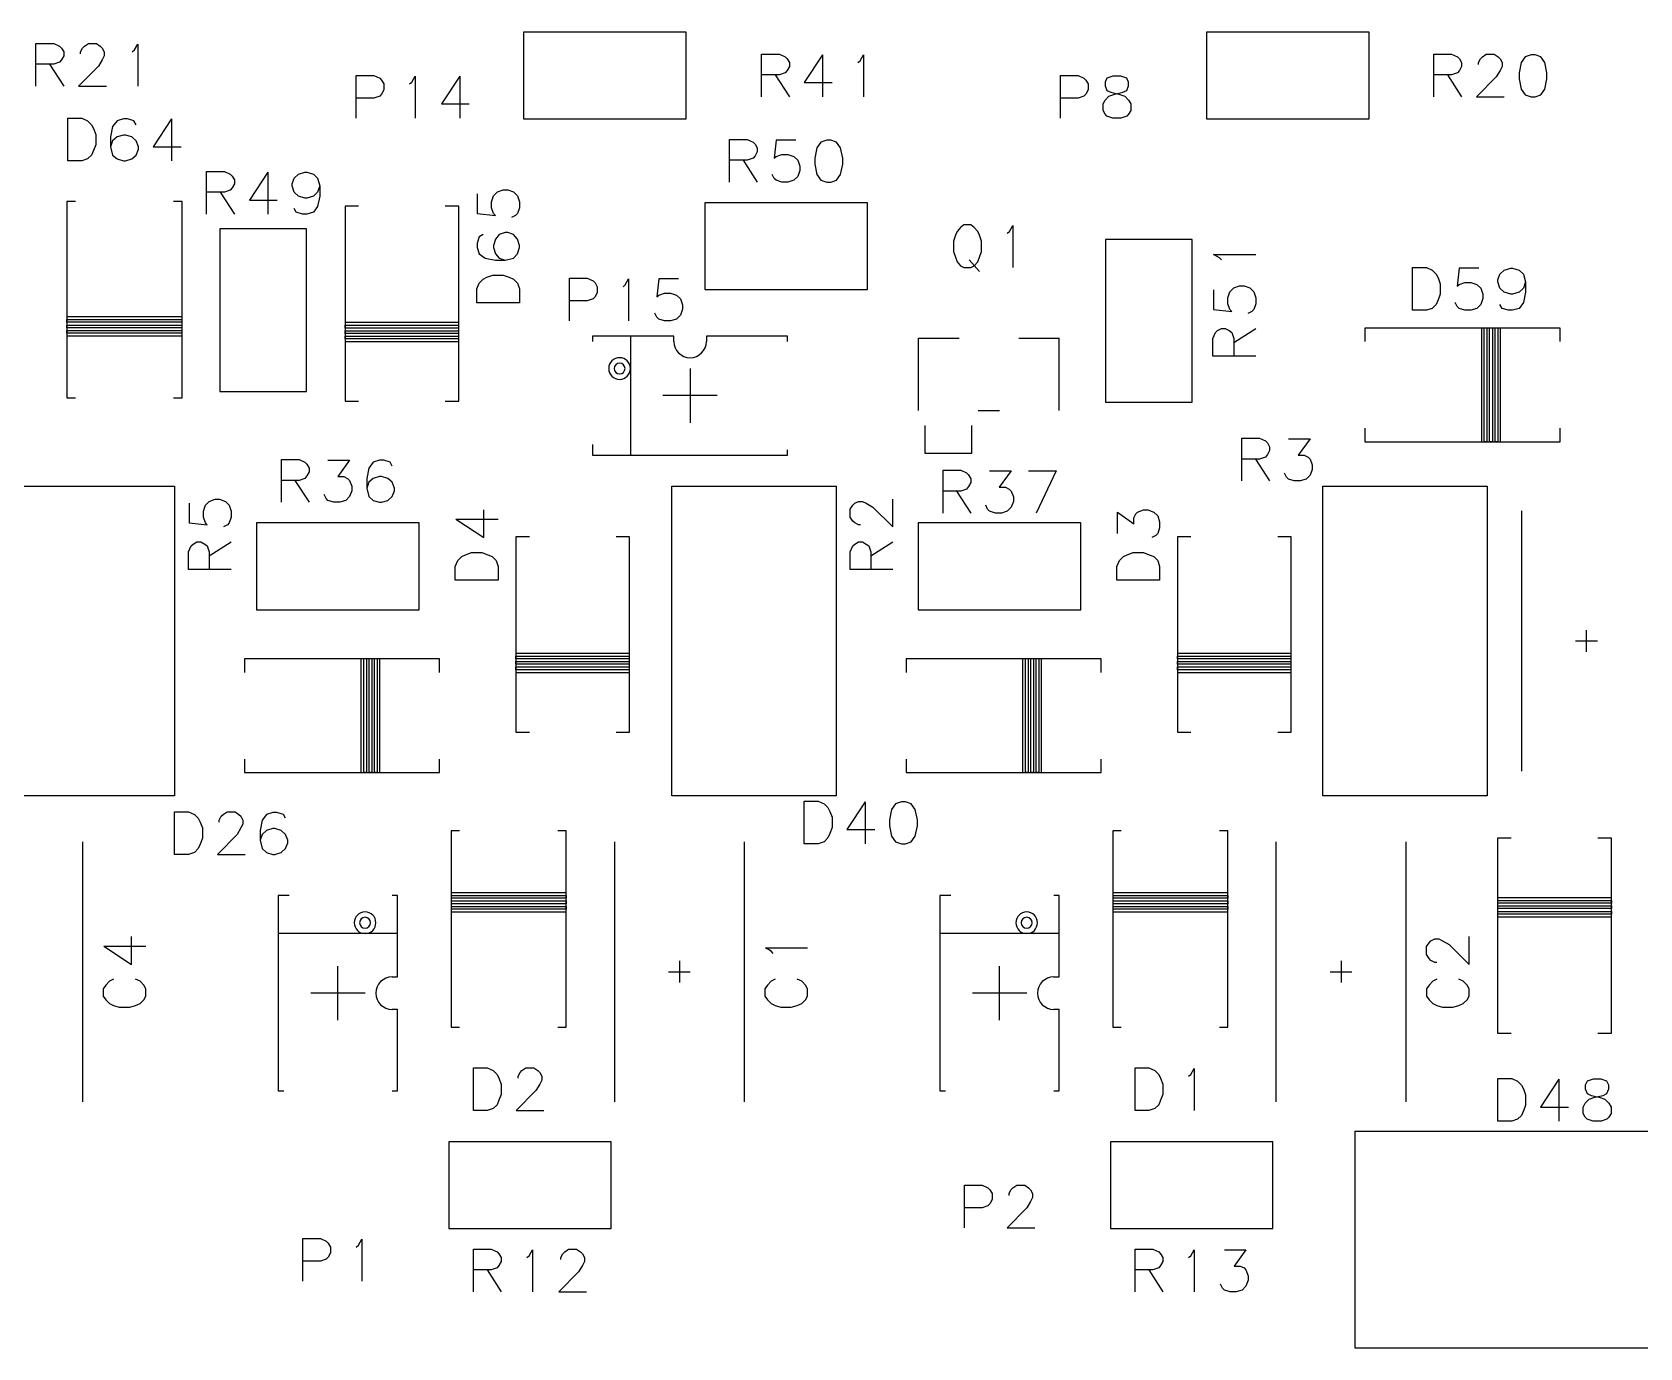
# Model space of a CAD drawing. Extents: x 295 to 953, y 10 to 290.
# Drawn here: x 660.7 to 722.9, y 98.5 to 149.4 of the extents above; entities that cross this region are included whole.
import ezdxf

# ---------------------------------------------------------------- set-up
doc = ezdxf.new("R2010")
doc.units = 0
doc.header["$LTSCALE"] = 5
doc.header["$MEASUREMENT"] = 0
doc.layers.add('13_C-SILK_GBR', color=7, linetype='CONTINUOUS')

msp = doc.modelspace()

# ---------------------------------------------------------------- linework, layer by layer
at = {"layer": '13_C-SILK_GBR'}
for p, q in [((685.996, 149.376), (679.709, 149.376)), ((679.709, 149.376), (679.709, 146.024)), ((685.996, 146.024), (685.996, 149.376)), ((712.396, 149.376), (706.109, 149.376)), ((706.109, 149.376), (706.109, 146.024)), ((712.396, 146.024), (712.396, 149.376)), ((660.866, 147.287), (660.866, 148.937)), ((660.866, 148.937), (661.553, 148.937)), ((661.553, 148.937), (661.779, 148.837)), ((661.779, 148.837), (661.853, 148.763)), ((661.853, 148.763), (661.939, 148.612)), ((661.939, 148.612), (661.939, 148.462)), ((662.592, 148.612), (662.666, 148.763)), ((662.592, 148.538), (662.592, 148.612)), ((662.666, 148.763), (662.742, 148.837)), ((662.742, 148.837), (662.893, 148.937)), ((662.893, 148.937), (663.203, 148.937)), ((663.203, 148.937), (663.353, 148.837)), ((663.353, 148.837), (663.429, 148.763)), ((663.429, 148.763), (663.503, 148.612)), ((663.503, 148.612), (663.503, 148.462)), ((664.585, 148.612), (664.671, 148.687)), ((664.671, 148.687), (664.8, 148.913)), ((664.8, 148.913), (664.8, 147.287)), ((661.553, 148.137), (660.866, 148.137)), ((661.393, 148.137), (661.939, 147.287)), ((661.779, 148.213), (661.553, 148.137)), ((661.853, 148.312), (661.779, 148.213)), ((661.939, 148.462), (661.853, 148.312)), ((663.279, 148.063), (662.516, 147.287)), ((663.429, 148.312), (663.279, 148.063)), ((663.503, 148.462), (663.429, 148.312)), ((688.916, 146.875), (688.916, 148.525)), ((688.916, 148.525), (689.603, 148.525)), ((689.603, 148.525), (689.829, 148.424)), ((689.829, 148.424), (689.903, 148.35)), ((689.903, 148.35), (689.989, 148.2)), ((689.989, 148.05), (689.903, 147.9)), ((689.989, 148.2), (689.989, 148.05)), ((691.274, 148.5), (690.566, 147.424)), ((691.274, 148.5), (691.274, 146.875)), ((692.635, 148.2), (692.721, 148.274)), ((692.721, 148.274), (692.85, 148.5)), ((692.85, 148.5), (692.85, 146.875)), ((714.904, 146.875), (714.904, 148.525)), ((714.904, 148.525), (715.59, 148.525)), ((715.59, 148.525), (715.816, 148.424)), ((715.816, 148.424), (715.891, 148.35)), ((715.891, 148.35), (715.976, 148.2)), ((715.976, 148.05), (715.891, 147.9)), ((715.976, 148.2), (715.976, 148.05)), ((716.63, 148.2), (716.704, 148.35)), ((716.63, 148.126), (716.63, 148.2)), ((716.704, 148.35), (716.78, 148.424)), ((716.78, 148.424), (716.93, 148.525)), ((716.93, 148.525), (717.24, 148.525)), ((717.24, 148.525), (717.39, 148.424)), ((717.39, 148.424), (717.466, 148.35)), ((717.466, 148.35), (717.541, 148.2)), ((717.541, 148.05), (717.466, 147.9)), ((717.541, 148.2), (717.541, 148.05)), ((718.28, 148.2), (718.204, 147.801)), ((718.43, 148.424), (718.28, 148.2)), ((718.666, 148.5), (718.43, 148.424)), ((718.816, 148.5), (718.666, 148.5)), ((719.04, 148.424), (718.816, 148.5)), ((719.191, 148.2), (719.04, 148.424)), ((719.276, 147.801), (719.191, 148.2)), ((662.516, 147.287), (663.589, 147.287)), ((673.241, 146.05), (673.241, 147.7)), ((673.241, 147.7), (673.928, 147.7)), ((673.928, 147.7), (674.154, 147.599)), ((674.154, 147.599), (674.228, 147.525)), ((674.228, 147.525), (674.314, 147.375)), ((674.314, 147.375), (674.314, 147.151)), ((675.31, 147.375), (675.396, 147.449)), ((675.396, 147.449), (675.525, 147.675)), ((675.525, 147.675), (675.525, 146.05)), ((677.249, 147.675), (676.541, 146.599)), ((677.249, 147.675), (677.249, 146.05)), ((689.603, 147.725), (688.916, 147.725)), ((689.443, 147.725), (689.989, 146.875)), ((689.829, 147.801), (689.603, 147.725)), ((689.903, 147.9), (689.829, 147.801)), ((690.566, 147.424), (691.639, 147.424)), ((700.466, 146.05), (700.466, 147.7)), ((700.466, 147.7), (701.153, 147.7)), ((701.153, 147.7), (701.379, 147.599)), ((701.379, 147.599), (701.453, 147.525)), ((701.453, 147.525), (701.539, 147.375)), ((701.539, 147.375), (701.539, 147.151)), ((702.266, 147.599), (702.192, 147.449)), ((702.192, 147.449), (702.192, 147.301)), ((702.192, 147.301), (702.266, 147.126)), ((702.493, 147.675), (702.266, 147.599)), ((702.803, 147.675), (702.493, 147.675)), ((703.029, 147.599), (702.803, 147.675)), ((703.103, 147.449), (703.029, 147.599)), ((703.029, 147.126), (703.103, 147.301)), ((703.103, 147.301), (703.103, 147.449)), ((715.59, 147.725), (714.904, 147.725)), ((715.43, 147.725), (715.976, 146.875)), ((715.816, 147.801), (715.59, 147.725)), ((715.891, 147.9), (715.816, 147.801)), ((717.316, 147.65), (716.554, 146.875)), ((717.466, 147.9), (717.316, 147.65)), ((718.204, 147.801), (718.204, 147.575)), ((718.204, 147.575), (718.28, 147.175)), ((719.191, 147.175), (719.276, 147.575)), ((719.276, 147.575), (719.276, 147.801)), ((673.928, 146.825), (673.241, 146.825)), ((674.154, 146.9), (673.928, 146.825)), ((674.228, 146.976), (674.154, 146.9)), ((674.314, 147.151), (674.228, 146.976)), ((701.153, 146.825), (700.466, 146.825)), ((701.379, 146.9), (701.153, 146.825)), ((701.453, 146.976), (701.379, 146.9)), ((701.539, 147.151), (701.453, 146.976)), ((702.116, 146.599), (702.192, 146.75)), ((702.192, 146.75), (702.342, 146.9)), ((702.266, 147.126), (702.417, 147.05)), ((702.342, 146.9), (702.567, 146.976)), ((702.417, 147.05), (702.728, 146.976)), ((702.567, 146.976), (702.879, 147.05)), ((702.728, 146.976), (702.953, 146.9)), ((702.879, 147.05), (703.029, 147.126)), ((702.953, 146.9), (703.103, 146.75)), ((703.103, 146.75), (703.189, 146.599)), ((716.554, 146.875), (717.626, 146.875)), ((718.28, 147.175), (718.43, 146.949)), ((718.43, 146.949), (718.666, 146.875)), ((718.666, 146.875), (718.816, 146.875)), ((718.816, 146.875), (719.04, 146.949)), ((719.04, 146.949), (719.191, 147.175)), ((662.104, 146.05), (662.64, 146.05)), ((662.104, 144.4), (662.104, 146.05)), ((662.64, 146.05), (662.866, 145.949)), ((676.541, 146.599), (677.614, 146.599)), ((702.116, 146.35), (702.116, 146.599)), ((702.192, 146.2), (702.116, 146.35)), ((702.266, 146.124), (702.192, 146.2)), ((702.493, 146.05), (702.266, 146.124)), ((702.803, 146.05), (702.493, 146.05)), ((703.029, 146.124), (702.803, 146.05)), ((703.103, 146.2), (703.029, 146.124)), ((703.189, 146.35), (703.103, 146.2)), ((703.189, 146.599), (703.189, 146.35)), ((662.866, 145.949), (663.016, 145.799)), ((663.016, 145.799), (663.091, 145.651)), ((663.091, 145.651), (663.176, 145.425)), ((663.176, 145.425), (663.176, 145.025)), ((663.83, 145.725), (663.754, 145.326)), ((664.001, 145.949), (663.83, 145.725)), ((664.247, 146.025), (664.001, 145.949)), ((664.409, 146.025), (664.247, 146.025)), ((664.655, 145.949), (664.409, 146.025)), ((664.741, 145.799), (664.655, 145.949)), ((666.112, 146.025), (665.404, 144.949)), ((666.112, 146.025), (666.112, 144.4)), ((679.709, 146.024), (685.996, 146.024)), ((706.109, 146.024), (712.396, 146.024)), ((663.091, 144.799), (663.016, 144.624)), ((663.176, 145.025), (663.091, 144.799)), ((663.754, 145.326), (663.754, 144.949)), ((663.83, 145.175), (663.754, 144.949)), ((663.754, 144.949), (663.83, 144.624)), ((664.001, 145.326), (663.83, 145.175)), ((664.247, 145.4), (664.001, 145.326)), ((664.323, 145.4), (664.247, 145.4)), ((664.569, 145.326), (664.323, 145.4)), ((664.741, 145.175), (664.569, 145.326)), ((664.826, 144.949), (664.741, 145.175)), ((664.741, 144.624), (664.826, 144.85)), ((664.826, 144.85), (664.826, 144.949)), ((665.404, 144.949), (666.476, 144.949)), ((687.679, 143.575), (687.679, 145.225)), ((687.679, 145.225), (688.365, 145.225)), ((688.365, 145.225), (688.591, 145.124)), ((688.591, 145.124), (688.666, 145.05)), ((688.666, 145.05), (688.751, 144.9)), ((688.751, 144.9), (688.751, 144.75)), ((689.479, 145.2), (689.405, 144.501)), ((690.241, 145.2), (689.479, 145.2)), ((691.055, 144.9), (690.979, 144.501)), ((691.205, 145.124), (691.055, 144.9)), ((691.441, 145.2), (691.205, 145.124)), ((691.591, 145.2), (691.441, 145.2)), ((691.815, 145.124), (691.591, 145.2)), ((691.966, 144.9), (691.815, 145.124)), ((692.051, 144.501), (691.966, 144.9)), ((662.64, 144.4), (662.104, 144.4)), ((662.866, 144.474), (662.64, 144.4)), ((663.016, 144.624), (662.866, 144.474)), ((663.83, 144.624), (664.001, 144.474)), ((664.001, 144.474), (664.247, 144.4)), ((664.247, 144.4), (664.323, 144.4)), ((664.323, 144.4), (664.569, 144.474)), ((664.569, 144.474), (664.741, 144.624)), ((688.365, 144.425), (687.679, 144.425)), ((688.205, 144.425), (688.751, 143.575)), ((688.591, 144.501), (688.365, 144.425)), ((688.666, 144.6), (688.591, 144.501)), ((688.751, 144.75), (688.666, 144.6)), ((689.405, 144.501), (689.479, 144.575)), ((689.479, 144.575), (689.705, 144.651)), ((689.705, 144.651), (689.929, 144.651)), ((689.929, 144.651), (690.165, 144.575)), ((690.165, 144.575), (690.316, 144.425)), ((690.316, 144.425), (690.401, 144.2)), ((690.401, 144.2), (690.401, 144.025)), ((690.979, 144.501), (690.979, 144.275)), ((690.979, 144.275), (691.055, 143.875)), ((691.966, 143.875), (692.051, 144.275)), ((692.051, 144.275), (692.051, 144.501)), ((667.466, 142.337), (667.466, 143.987)), ((667.466, 143.987), (668.153, 143.987)), ((668.153, 143.987), (668.379, 143.887)), ((668.379, 143.887), (668.453, 143.813)), ((668.453, 143.813), (668.539, 143.662)), ((668.539, 143.662), (668.539, 143.512)), ((669.824, 143.963), (669.116, 142.887)), ((669.824, 143.963), (669.824, 142.337)), ((670.766, 143.512), (670.842, 143.737)), ((670.842, 143.737), (671.014, 143.887)), ((671.014, 143.887), (671.26, 143.963)), ((671.26, 143.963), (671.336, 143.963)), ((671.336, 143.963), (671.593, 143.887)), ((671.593, 143.887), (671.753, 143.737)), ((671.753, 143.737), (671.839, 143.438)), ((689.405, 143.725), (689.329, 143.875)), ((689.479, 143.649), (689.405, 143.725)), ((689.705, 143.575), (689.479, 143.649)), ((689.929, 143.575), (689.705, 143.575)), ((690.165, 143.649), (689.929, 143.575)), ((690.316, 143.799), (690.165, 143.649)), ((690.401, 144.025), (690.316, 143.799)), ((691.055, 143.875), (691.205, 143.649)), ((691.205, 143.649), (691.441, 143.575)), ((691.441, 143.575), (691.591, 143.575)), ((691.591, 143.575), (691.815, 143.649)), ((691.815, 143.649), (691.966, 143.875)), ((668.153, 143.187), (667.466, 143.187)), ((667.993, 143.187), (668.539, 142.337)), ((668.379, 143.263), (668.153, 143.187)), ((668.453, 143.362), (668.379, 143.263)), ((668.539, 143.512), (668.453, 143.362)), ((670.766, 143.438), (670.766, 143.512)), ((670.842, 143.187), (670.766, 143.438)), ((671.014, 143.037), (670.842, 143.187)), ((671.26, 142.963), (671.014, 143.037)), ((671.336, 142.963), (671.26, 142.963)), ((671.593, 143.037), (671.336, 142.963)), ((671.753, 143.187), (671.593, 143.037)), ((671.839, 143.438), (671.753, 143.187)), ((671.839, 143.037), (671.753, 142.638)), ((671.839, 143.438), (671.839, 143.037)), ((677.927, 143.126), (677.927, 142.364)), ((678.477, 142.814), (678.553, 143.05)), ((678.553, 143.05), (678.703, 143.2)), ((678.703, 143.2), (678.927, 143.286)), ((678.927, 143.286), (679.102, 143.286)), ((679.102, 143.286), (679.328, 143.2)), ((679.328, 143.2), (679.478, 143.05)), ((679.478, 143.05), (679.553, 142.814)), ((662.393, 142.832), (662.063, 142.832)), ((662.063, 142.832), (662.063, 135.242)), ((666.518, 142.832), (666.188, 142.832)), ((666.518, 135.242), (666.518, 142.832)), ((669.116, 142.887), (670.189, 142.887)), ((670.928, 142.412), (670.842, 142.562)), ((671.174, 142.337), (670.928, 142.412)), ((671.336, 142.337), (671.174, 142.337)), ((671.593, 142.412), (671.336, 142.337)), ((671.753, 142.638), (671.593, 142.412)), ((672.816, 142.653), (672.816, 135.109)), ((673.339, 142.653), (672.816, 142.653)), ((677.216, 142.653), (676.691, 142.653)), ((677.216, 135.109), (677.216, 142.653)), ((677.927, 142.364), (678.627, 142.29)), ((678.477, 142.59), (678.477, 142.814)), ((678.553, 142.364), (678.477, 142.59)), ((678.627, 142.29), (678.553, 142.364)), ((679.478, 142.364), (679.402, 142.29)), ((679.553, 142.59), (679.478, 142.364)), ((679.553, 142.814), (679.553, 142.59)), ((693.008, 142.776), (686.722, 142.776)), ((686.722, 142.776), (686.722, 139.424)), ((693.008, 139.424), (693.008, 142.776)), ((667.976, 141.768), (667.976, 135.482)), ((671.329, 141.768), (667.976, 141.768)), ((671.329, 135.482), (671.329, 141.768)), ((679.402, 142.29), (679.252, 142.214)), ((696.61, 141.824), (696.47, 141.674)), ((696.739, 141.925), (696.61, 141.824)), ((697.006, 141.925), (696.739, 141.925)), ((697.135, 141.824), (697.006, 141.925)), ((697.275, 141.674), (697.135, 141.824)), ((698.496, 141.674), (698.625, 141.9)), ((698.625, 141.9), (698.625, 140.275)), ((678.003, 141.465), (677.927, 141.219)), ((677.927, 141.219), (677.927, 141.057)), ((678.153, 141.55), (678.003, 141.465)), ((678.627, 141.379), (678.553, 141.133)), ((678.553, 141.133), (678.553, 141.057)), ((678.777, 141.55), (678.627, 141.379)), ((679.003, 141.636), (678.777, 141.55)), ((679.102, 141.636), (679.003, 141.636)), ((679.328, 141.55), (679.102, 141.636)), ((679.478, 141.379), (679.328, 141.55)), ((679.553, 141.133), (679.478, 141.379)), ((679.553, 141.057), (679.553, 141.133)), ((696.406, 141.526), (696.341, 141.3)), ((696.341, 141.3), (696.341, 140.9)), ((696.47, 141.674), (696.406, 141.526)), ((697.34, 141.526), (697.275, 141.674)), ((697.414, 141.3), (697.34, 141.526)), ((697.414, 140.9), (697.414, 141.3)), ((698.41, 141.6), (698.496, 141.674)), ((702.214, 141.356), (702.214, 135.069)), ((705.566, 141.356), (702.214, 141.356)), ((705.566, 135.069), (705.566, 141.356)), ((677.927, 141.057), (678.003, 140.811)), ((678.003, 140.811), (678.228, 140.64)), ((678.228, 140.64), (678.627, 140.564)), ((678.553, 141.057), (678.627, 140.811)), ((678.627, 140.811), (678.777, 140.64)), ((678.627, 140.564), (679.003, 140.564)), ((678.777, 140.64), (679.003, 140.564)), ((679.003, 140.564), (679.328, 140.64)), ((679.328, 140.64), (679.478, 140.811)), ((679.478, 140.811), (679.553, 141.057)), ((696.341, 140.9), (696.406, 140.674)), ((696.406, 140.674), (696.47, 140.499)), ((696.47, 140.499), (696.61, 140.349)), ((696.942, 140.575), (697.34, 140.125)), ((697.135, 140.349), (697.275, 140.499)), ((697.275, 140.499), (697.34, 140.674)), ((697.34, 140.674), (697.414, 140.9)), ((706.616, 140.656), (706.39, 140.785)), ((706.39, 140.785), (708.015, 140.785)), ((706.69, 140.57), (706.616, 140.656)), ((678.003, 139.676), (678.153, 139.826)), ((678.153, 139.826), (678.302, 139.9)), ((678.302, 139.9), (678.528, 139.986)), ((678.528, 139.986), (678.927, 139.986)), ((678.927, 139.986), (679.153, 139.9)), ((679.153, 139.9), (679.328, 139.826)), ((679.328, 139.826), (679.478, 139.676)), ((681.491, 138.212), (681.491, 139.862)), ((681.491, 139.862), (682.178, 139.862)), ((682.178, 139.862), (682.404, 139.762)), ((683.646, 139.612), (683.775, 139.838)), ((683.775, 139.838), (683.775, 138.212)), ((684.941, 139.838), (684.867, 139.138)), ((685.704, 139.838), (684.941, 139.838)), ((696.61, 140.349), (696.739, 140.275)), ((696.739, 140.275), (697.006, 140.275)), ((697.006, 140.275), (697.135, 140.349)), ((714.079, 140.275), (714.615, 140.275)), ((714.079, 138.625), (714.079, 140.275)), ((714.615, 140.275), (714.841, 140.174)), ((714.841, 140.174), (714.991, 140.024)), ((714.991, 140.024), (715.066, 139.876)), ((715.066, 139.876), (715.151, 139.65)), ((715.879, 140.25), (715.805, 139.551)), ((716.641, 140.25), (715.879, 140.25)), ((717.379, 139.8), (717.455, 140.024)), ((717.455, 140.024), (717.626, 140.174)), ((717.626, 140.174), (717.872, 140.25)), ((717.872, 140.25), (717.948, 140.25)), ((717.948, 140.25), (718.205, 140.174)), ((718.205, 140.174), (718.366, 140.024)), ((718.366, 140.024), (718.451, 139.726)), ((677.903, 139.45), (678.003, 139.676)), ((677.903, 138.914), (677.903, 139.45)), ((679.478, 139.676), (679.553, 139.45)), ((679.553, 139.45), (679.553, 138.914)), ((682.404, 139.762), (682.478, 139.688)), ((682.478, 139.688), (682.564, 139.537)), ((682.564, 139.313), (682.478, 139.138)), ((682.564, 139.537), (682.564, 139.313)), ((683.56, 139.537), (683.646, 139.612)), ((684.867, 139.138), (684.941, 139.212)), ((684.941, 139.212), (685.168, 139.288)), ((685.168, 139.288), (685.392, 139.288)), ((685.392, 139.288), (685.628, 139.212)), ((685.628, 139.212), (685.778, 139.062)), ((686.722, 139.424), (693.008, 139.424)), ((706.39, 139.414), (706.39, 138.651)), ((706.939, 139.102), (707.015, 139.338)), ((707.015, 139.338), (707.165, 139.488)), ((707.165, 139.488), (707.39, 139.574)), ((707.39, 139.574), (707.565, 139.574)), ((707.565, 139.574), (707.791, 139.488)), ((707.791, 139.488), (707.941, 139.338)), ((707.941, 139.338), (708.015, 139.102)), ((715.151, 139.25), (715.066, 139.024)), ((715.151, 139.65), (715.151, 139.25)), ((715.805, 139.551), (715.879, 139.625)), ((715.879, 139.625), (716.105, 139.701)), ((716.105, 139.701), (716.329, 139.701)), ((716.329, 139.701), (716.565, 139.625)), ((716.565, 139.625), (716.716, 139.475)), ((716.716, 139.475), (716.801, 139.25)), ((716.801, 139.25), (716.801, 139.075)), ((717.379, 139.726), (717.379, 139.8)), ((717.455, 139.475), (717.379, 139.726)), ((717.626, 139.325), (717.455, 139.475)), ((717.872, 139.25), (717.626, 139.325)), ((717.948, 139.25), (717.872, 139.25)), ((718.205, 139.325), (717.948, 139.25)), ((718.366, 139.475), (718.205, 139.325)), ((718.451, 139.726), (718.366, 139.475)), ((718.451, 139.325), (718.366, 138.925)), ((718.451, 139.726), (718.451, 139.325)), ((679.553, 138.914), (677.903, 138.914)), ((682.178, 138.988), (681.491, 138.988)), ((682.404, 139.062), (682.178, 138.988)), ((682.478, 139.138), (682.404, 139.062)), ((685.778, 139.062), (685.864, 138.838)), ((685.864, 138.663), (685.778, 138.437)), ((685.864, 138.838), (685.864, 138.663)), ((706.39, 138.651), (707.089, 138.577)), ((706.939, 138.877), (706.939, 139.102)), ((707.015, 138.651), (706.939, 138.877)), ((707.089, 138.577), (707.015, 138.651)), ((707.941, 138.651), (707.865, 138.577)), ((708.015, 138.877), (707.941, 138.651)), ((708.015, 139.102), (708.015, 138.877)), ((714.615, 138.625), (714.079, 138.625)), ((714.841, 138.699), (714.615, 138.625)), ((714.991, 138.849), (714.841, 138.699)), ((715.066, 139.024), (714.991, 138.849)), ((715.805, 138.775), (715.729, 138.925)), ((715.879, 138.699), (715.805, 138.775)), ((716.105, 138.625), (715.879, 138.699)), ((716.329, 138.625), (716.105, 138.625)), ((716.565, 138.699), (716.329, 138.625)), ((716.716, 138.849), (716.565, 138.699)), ((716.801, 139.075), (716.716, 138.849)), ((717.541, 138.699), (717.455, 138.849)), ((717.786, 138.625), (717.541, 138.699)), ((717.948, 138.625), (717.786, 138.625)), ((718.205, 138.699), (717.948, 138.625)), ((718.366, 138.925), (718.205, 138.699)), ((666.518, 138.369), (662.063, 138.369)), ((662.063, 138.16), (662.063, 138.264)), ((662.063, 138.264), (666.518, 138.264)), ((666.518, 138.16), (662.063, 138.16)), ((662.063, 137.95), (662.063, 138.054)), ((662.063, 138.054), (666.518, 138.054)), ((666.518, 138.264), (666.518, 138.369)), ((666.518, 138.054), (666.518, 138.16)), ((677.216, 138.146), (672.816, 138.146)), ((672.816, 138.043), (677.216, 138.043)), ((672.816, 137.937), (672.816, 138.043)), ((677.216, 138.043), (677.216, 138.146)), ((684.867, 138.363), (684.791, 138.513)), ((684.941, 138.287), (684.867, 138.363)), ((685.168, 138.212), (684.941, 138.287)), ((685.392, 138.212), (685.168, 138.212)), ((685.628, 138.287), (685.392, 138.212)), ((685.778, 138.437), (685.628, 138.287)), ((707.865, 138.577), (707.715, 138.501)), ((666.518, 137.95), (662.063, 137.95)), ((662.063, 137.741), (662.063, 137.845)), ((662.063, 137.845), (666.518, 137.845)), ((666.518, 137.741), (662.063, 137.741)), ((662.063, 137.635), (666.518, 137.635)), ((666.518, 137.845), (666.518, 137.95)), ((666.518, 137.635), (666.518, 137.741)), ((677.216, 137.937), (672.816, 137.937)), ((672.816, 137.833), (677.216, 137.833)), ((672.816, 137.727), (672.816, 137.833)), ((677.216, 137.727), (672.816, 137.727)), ((672.816, 137.623), (677.216, 137.623)), ((672.816, 137.518), (672.816, 137.623)), ((677.216, 137.518), (672.816, 137.518)), ((672.816, 137.414), (677.216, 137.414)), ((677.216, 137.833), (677.216, 137.937)), ((677.216, 137.623), (677.216, 137.727)), ((677.216, 137.414), (677.216, 137.518)), ((682.381, 137.63), (682.381, 137.42)), ((685.524, 137.63), (682.381, 137.63)), ((683.848, 137.63), (683.848, 133.02)), ((685.524, 137.42), (685.524, 137.63)), ((686.781, 137.63), (686.781, 137.42)), ((689.924, 137.63), (686.781, 137.63)), ((689.924, 137.42), (689.924, 137.63)), ((694.98, 134.747), (694.98, 137.552)), ((694.98, 137.552), (696.548, 137.552)), ((698.858, 137.552), (700.425, 137.552)), ((700.425, 134.747), (700.425, 137.552)), ((706.365, 137.538), (706.466, 137.764)), ((706.365, 136.851), (706.365, 137.538)), ((706.466, 137.764), (706.54, 137.838)), ((706.54, 137.838), (706.69, 137.924)), ((706.69, 137.924), (706.84, 137.924)), ((706.84, 137.924), (706.99, 137.838)), ((706.99, 137.838), (707.089, 137.764)), ((707.089, 137.764), (707.165, 137.538)), ((707.165, 137.378), (708.015, 137.924)), ((707.165, 137.538), (707.165, 136.851)), ((712.239, 137.939), (712.239, 137.414)), ((719.783, 137.939), (712.239, 137.939)), ((716.744, 137.939), (716.744, 133.538)), ((716.849, 137.939), (716.744, 137.939)), ((716.849, 133.538), (716.849, 137.939)), ((716.953, 137.939), (716.953, 133.538)), ((717.059, 137.939), (716.953, 137.939)), ((717.059, 133.538), (717.059, 137.939)), ((717.163, 137.939), (717.163, 133.538)), ((717.268, 137.939), (717.163, 137.939)), ((717.268, 133.538), (717.268, 137.939)), ((717.372, 137.939), (717.372, 133.538)), ((717.478, 137.939), (717.372, 137.939)), ((717.478, 133.538), (717.478, 137.939)), ((719.783, 137.414), (719.783, 137.939)), ((708.015, 136.851), (706.365, 136.851)), ((686.153, 136.373), (686.153, 134.277)), ((667.976, 135.482), (671.329, 135.482)), ((662.063, 135.242), (662.393, 135.242)), ((666.188, 135.242), (666.518, 135.242)), ((672.816, 135.109), (673.339, 135.109)), ((676.691, 135.109), (677.216, 135.109)), ((687.2, 135.325), (685.105, 135.325)), ((702.214, 135.069), (705.566, 135.069)), ((697.29, 134.747), (698.115, 134.747)), ((695.228, 134.17), (695.228, 133.097)), ((697.043, 133.097), (697.043, 134.17)), ((707.479, 132.025), (707.479, 133.675)), ((707.479, 133.675), (708.165, 133.675)), ((708.165, 133.675), (708.391, 133.574)), ((709.279, 133.65), (710.116, 133.65)), ((710.116, 133.65), (709.655, 133.025)), ((712.239, 134.061), (712.239, 133.538)), ((719.783, 133.538), (719.783, 134.061)), ((682.381, 133.439), (682.381, 133.02)), ((682.381, 133.02), (689.924, 133.02)), ((689.924, 133.02), (689.924, 133.229)), ((695.228, 133.097), (697.043, 133.097)), ((708.391, 133.574), (708.466, 133.5)), ((708.466, 133.05), (708.391, 132.951)), ((708.466, 133.5), (708.551, 133.35)), ((708.551, 133.2), (708.466, 133.05)), ((708.551, 133.35), (708.551, 133.2)), ((709.655, 133.025), (709.891, 133.025)), ((709.891, 133.025), (710.041, 132.951)), ((712.239, 133.538), (719.783, 133.538)), ((716.953, 133.538), (716.849, 133.538)), ((717.163, 133.538), (717.059, 133.538)), ((717.372, 133.538), (717.268, 133.538)), ((670.354, 131.2), (670.354, 132.85)), ((670.354, 132.85), (671.04, 132.85)), ((671.04, 132.85), (671.266, 132.749)), ((671.266, 132.749), (671.341, 132.675)), ((671.341, 132.675), (671.426, 132.525)), ((671.426, 132.375), (671.341, 132.225)), ((671.426, 132.525), (671.426, 132.375)), ((672.154, 132.825), (672.991, 132.825)), ((672.991, 132.825), (672.53, 132.2)), ((673.73, 132.525), (673.654, 132.126)), ((673.901, 132.749), (673.73, 132.525)), ((674.147, 132.825), (673.901, 132.749)), ((674.309, 132.825), (674.147, 132.825)), ((674.555, 132.749), (674.309, 132.825)), ((674.641, 132.599), (674.555, 132.749)), ((695.929, 130.787), (695.929, 132.437)), ((695.929, 132.437), (696.615, 132.437)), ((696.615, 132.437), (696.841, 132.337)), ((697.729, 132.413), (698.566, 132.413)), ((698.566, 132.413), (698.105, 131.787)), ((699.229, 132.413), (700.301, 132.413)), ((700.301, 132.413), (699.529, 130.787)), ((708.165, 132.875), (707.479, 132.875)), ((708.005, 132.875), (708.551, 132.025)), ((708.391, 132.951), (708.165, 132.875)), ((710.041, 132.951), (710.116, 132.875)), ((710.116, 132.875), (710.201, 132.65)), ((710.201, 132.475), (710.116, 132.249)), ((710.201, 132.65), (710.201, 132.475)), ((659.876, 131.819), (666.229, 131.819)), ((666.229, 131.819), (666.229, 119.856)), ((671.04, 132.05), (670.354, 132.05)), ((670.88, 132.05), (671.426, 131.2)), ((671.266, 132.126), (671.04, 132.05)), ((671.341, 132.225), (671.266, 132.126)), ((672.53, 132.2), (672.766, 132.2)), ((672.766, 132.2), (672.916, 132.126)), ((672.916, 132.126), (672.991, 132.05)), ((672.991, 132.05), (673.076, 131.825)), ((673.076, 131.825), (673.076, 131.65)), ((673.654, 132.126), (673.654, 131.749)), ((673.73, 131.975), (673.654, 131.749)), ((673.654, 131.749), (673.73, 131.424)), ((673.901, 132.126), (673.73, 131.975)), ((674.147, 132.2), (673.901, 132.126)), ((674.223, 132.2), (674.147, 132.2)), ((674.469, 132.126), (674.223, 132.2)), ((674.641, 131.975), (674.469, 132.126)), ((674.726, 131.749), (674.641, 131.975)), ((674.726, 131.65), (674.726, 131.749)), ((685.451, 119.856), (685.451, 131.819)), ((685.451, 131.819), (691.804, 131.819)), ((691.804, 131.819), (691.804, 119.856)), ((696.841, 132.337), (696.916, 132.263)), ((696.916, 131.812), (696.841, 131.713)), ((696.916, 132.263), (697.001, 132.112)), ((697.001, 131.962), (696.916, 131.812)), ((697.001, 132.112), (697.001, 131.962)), ((698.105, 131.787), (698.341, 131.787)), ((698.341, 131.787), (698.491, 131.713)), ((709.205, 132.175), (709.129, 132.325)), ((709.279, 132.099), (709.205, 132.175)), ((709.505, 132.025), (709.279, 132.099)), ((709.741, 132.025), (709.505, 132.025)), ((709.965, 132.099), (709.741, 132.025)), ((710.116, 132.249), (709.965, 132.099)), ((710.614, 119.856), (710.614, 131.819)), ((710.614, 131.819), (716.966, 131.819)), ((716.966, 131.819), (716.966, 119.856)), ((666.79, 131.164), (666.79, 130.401)), ((667.415, 131.088), (667.565, 131.238)), ((667.565, 131.238), (667.79, 131.324)), ((667.79, 131.324), (667.965, 131.324)), ((667.965, 131.324), (668.191, 131.238)), ((668.191, 131.238), (668.341, 131.088)), ((672.08, 131.35), (672.004, 131.5)), ((672.154, 131.274), (672.08, 131.35)), ((672.38, 131.2), (672.154, 131.274)), ((672.616, 131.2), (672.38, 131.2)), ((672.84, 131.274), (672.616, 131.2)), ((672.991, 131.424), (672.84, 131.274)), ((673.076, 131.65), (672.991, 131.424)), ((673.73, 131.424), (673.901, 131.274)), ((673.901, 131.274), (674.147, 131.2)), ((674.147, 131.2), (674.223, 131.2)), ((674.223, 131.2), (674.469, 131.274)), ((674.469, 131.274), (674.641, 131.424)), ((674.641, 131.424), (674.726, 131.65)), ((692.441, 131.088), (692.515, 131.164)), ((692.515, 131.164), (692.665, 131.238)), ((692.665, 131.238), (692.815, 131.238)), ((692.815, 131.238), (692.965, 131.164)), ((692.965, 131.164), (693.215, 131.014)), ((693.99, 130.251), (693.99, 131.324)), ((696.615, 131.637), (695.929, 131.637)), ((696.455, 131.637), (697.001, 130.787)), ((696.841, 131.713), (696.615, 131.637)), ((698.491, 131.713), (698.566, 131.637)), ((698.566, 131.637), (698.651, 131.413)), ((698.651, 131.238), (698.566, 131.012)), ((698.651, 131.413), (698.651, 131.238)), ((667.339, 130.852), (667.415, 131.088)), ((667.339, 130.627), (667.339, 130.852)), ((667.415, 130.401), (667.339, 130.627)), ((668.341, 131.088), (668.415, 130.852)), ((668.415, 130.627), (668.341, 130.401)), ((668.415, 130.852), (668.415, 130.627)), ((677.102, 130.547), (678.178, 129.839)), ((677.102, 130.547), (678.728, 130.547)), ((678.178, 129.839), (678.178, 130.911)), ((692.34, 130.938), (692.441, 131.088)), ((692.34, 130.627), (692.34, 130.938)), ((692.441, 130.477), (692.34, 130.627)), ((693.215, 131.014), (693.99, 130.251)), ((697.655, 130.938), (697.579, 131.088)), ((697.729, 130.862), (697.655, 130.938)), ((697.955, 130.787), (697.729, 130.862)), ((698.191, 130.787), (697.955, 130.787)), ((698.415, 130.862), (698.191, 130.787)), ((698.566, 131.012), (698.415, 130.862)), ((702.677, 129.989), (702.677, 130.825)), ((702.677, 130.825), (703.303, 130.365)), ((703.303, 130.601), (703.377, 130.751)), ((703.303, 130.365), (703.303, 130.601)), ((703.377, 130.751), (703.453, 130.825)), ((703.453, 130.825), (703.677, 130.911)), ((703.677, 130.911), (703.852, 130.911)), ((703.852, 130.911), (704.078, 130.825)), ((704.078, 130.825), (704.228, 130.675)), ((704.228, 130.675), (704.303, 130.451)), ((718.288, 130.867), (718.288, 120.808)), ((666.79, 130.401), (667.489, 130.327)), ((667.489, 130.327), (667.415, 130.401)), ((668.265, 130.327), (668.115, 130.251)), ((668.341, 130.401), (668.265, 130.327)), ((669.397, 130.401), (669.397, 127.049)), ((675.683, 130.401), (669.397, 130.401)), ((675.683, 127.049), (675.683, 130.401)), ((692.515, 130.401), (692.441, 130.477)), ((692.665, 130.327), (692.515, 130.401)), ((692.739, 130.327), (692.665, 130.327)), ((694.972, 130.401), (694.972, 127.049)), ((701.258, 130.401), (694.972, 130.401)), ((701.258, 127.049), (701.258, 130.401)), ((704.152, 129.915), (704.002, 129.839)), ((704.228, 129.989), (704.152, 129.915)), ((704.303, 130.215), (704.228, 129.989)), ((704.303, 130.451), (704.303, 130.215)), ((666.765, 129.288), (666.866, 129.514)), ((666.765, 128.601), (666.765, 129.288)), ((666.866, 129.514), (666.94, 129.588)), ((666.94, 129.588), (667.09, 129.674)), ((667.09, 129.674), (667.24, 129.674)), ((667.24, 129.674), (667.39, 129.588)), ((667.39, 129.588), (667.489, 129.514)), ((667.489, 129.514), (667.565, 129.288)), ((667.565, 129.128), (668.415, 129.674)), ((667.565, 129.288), (667.565, 128.601)), ((677.477, 129.175), (677.703, 129.261)), ((677.703, 129.261), (678.102, 129.261)), ((678.102, 129.261), (678.328, 129.175)), ((679.416, 129.865), (679.416, 122.321)), ((679.939, 129.865), (679.416, 129.865)), ((683.816, 129.865), (683.291, 129.865)), ((683.816, 122.321), (683.816, 129.865)), ((692.34, 129.288), (692.441, 129.514)), ((692.34, 128.601), (692.34, 129.288)), ((692.441, 129.514), (692.515, 129.588)), ((692.515, 129.588), (692.665, 129.674)), ((692.665, 129.674), (692.815, 129.674)), ((692.815, 129.674), (692.965, 129.588)), ((692.965, 129.588), (693.064, 129.514)), ((693.064, 129.514), (693.14, 129.288)), ((693.14, 129.128), (693.99, 129.674)), ((693.14, 129.288), (693.14, 128.601)), ((703.052, 129.175), (703.278, 129.261)), ((703.278, 129.261), (703.677, 129.261)), ((703.677, 129.261), (703.903, 129.175)), ((704.991, 129.865), (704.991, 122.321)), ((705.514, 129.865), (704.991, 129.865)), ((709.391, 129.865), (708.866, 129.865)), ((709.391, 122.321), (709.391, 129.865)), ((677.078, 128.725), (677.178, 128.951)), ((677.078, 128.189), (677.078, 128.725)), ((677.178, 128.951), (677.328, 129.101)), ((677.328, 129.101), (677.477, 129.175)), ((678.328, 129.175), (678.503, 129.101)), ((678.503, 129.101), (678.653, 128.951)), ((678.653, 128.951), (678.728, 128.725)), ((678.728, 128.725), (678.728, 128.189)), ((702.653, 128.725), (702.753, 128.951)), ((702.653, 128.189), (702.653, 128.725)), ((702.753, 128.951), (702.903, 129.101)), ((702.903, 129.101), (703.052, 129.175)), ((703.903, 129.175), (704.078, 129.101)), ((704.078, 129.101), (704.228, 128.951)), ((704.228, 128.951), (704.303, 128.725)), ((704.303, 128.725), (704.303, 128.189)), ((668.415, 128.601), (666.765, 128.601)), ((678.728, 128.189), (677.078, 128.189)), ((693.99, 128.601), (692.34, 128.601)), ((704.303, 128.189), (702.653, 128.189)), ((669.397, 127.049), (675.683, 127.049)), ((694.972, 127.049), (701.258, 127.049)), ((720.803, 125.418), (720.803, 126.257)), ((721.222, 125.837), (720.383, 125.837)), ((668.927, 125.151), (668.927, 124.626)), ((676.47, 125.151), (668.927, 125.151)), ((673.431, 125.151), (673.431, 120.751)), ((673.537, 125.151), (673.431, 125.151)), ((673.537, 120.751), (673.537, 125.151)), ((673.641, 125.151), (673.641, 120.751)), ((673.746, 125.151), (673.641, 125.151)), ((673.746, 120.751), (673.746, 125.151)), ((673.85, 125.151), (673.85, 120.751)), ((673.956, 125.151), (673.85, 125.151)), ((673.956, 120.751), (673.956, 125.151)), ((674.06, 125.151), (674.06, 120.751)), ((674.165, 125.151), (674.06, 125.151)), ((674.165, 120.751), (674.165, 125.151)), ((676.47, 124.626), (676.47, 125.151)), ((683.816, 125.359), (679.416, 125.359)), ((679.416, 125.255), (683.816, 125.255)), ((679.416, 125.149), (679.416, 125.255)), ((683.816, 125.149), (679.416, 125.149)), ((679.416, 125.045), (683.816, 125.045)), ((679.416, 124.94), (679.416, 125.045)), ((683.816, 124.94), (679.416, 124.94)), ((683.816, 125.255), (683.816, 125.359)), ((683.816, 125.045), (683.816, 125.149)), ((683.816, 124.836), (683.816, 124.94)), ((694.502, 125.151), (694.502, 124.626)), ((702.045, 125.151), (694.502, 125.151)), ((699.006, 125.151), (699.006, 120.751)), ((699.112, 125.151), (699.006, 125.151)), ((699.112, 120.751), (699.112, 125.151)), ((699.216, 125.151), (699.216, 120.751)), ((699.321, 125.151), (699.216, 125.151)), ((699.321, 120.751), (699.321, 125.151)), ((699.425, 125.151), (699.425, 120.751)), ((699.531, 125.151), (699.425, 125.151)), ((699.531, 120.751), (699.531, 125.151)), ((699.635, 125.151), (699.635, 120.751)), ((699.74, 125.151), (699.635, 125.151)), ((699.74, 120.751), (699.74, 125.151)), ((702.045, 124.626), (702.045, 125.151)), ((709.391, 125.359), (704.991, 125.359)), ((704.991, 125.255), (709.391, 125.255)), ((704.991, 125.149), (704.991, 125.255)), ((709.391, 125.149), (704.991, 125.149)), ((704.991, 125.045), (709.391, 125.045)), ((704.991, 124.94), (704.991, 125.045)), ((709.391, 124.94), (704.991, 124.94)), ((709.391, 125.255), (709.391, 125.359)), ((709.391, 125.045), (709.391, 125.149)), ((709.391, 124.836), (709.391, 124.94)), ((679.416, 124.836), (683.816, 124.836)), ((679.416, 124.73), (679.416, 124.836)), ((683.816, 124.73), (679.416, 124.73)), ((679.416, 124.626), (683.816, 124.626)), ((683.816, 124.626), (683.816, 124.73)), ((704.991, 124.836), (709.391, 124.836)), ((704.991, 124.73), (704.991, 124.836)), ((709.391, 124.73), (704.991, 124.73)), ((704.991, 124.626), (709.391, 124.626)), ((709.391, 124.626), (709.391, 124.73)), ((679.416, 122.321), (679.939, 122.321)), ((683.291, 122.321), (683.816, 122.321)), ((704.991, 122.321), (705.514, 122.321)), ((708.866, 122.321), (709.391, 122.321)), ((668.927, 121.274), (668.927, 120.751)), ((676.47, 120.751), (676.47, 121.274)), ((694.502, 121.274), (694.502, 120.751)), ((702.045, 120.751), (702.045, 121.274)), ((668.927, 120.751), (676.47, 120.751)), ((673.641, 120.751), (673.537, 120.751)), ((673.85, 120.751), (673.746, 120.751)), ((674.06, 120.751), (673.956, 120.751)), ((694.502, 120.751), (702.045, 120.751)), ((699.216, 120.751), (699.112, 120.751)), ((699.425, 120.751), (699.321, 120.751)), ((699.635, 120.751), (699.531, 120.751)), ((666.229, 119.856), (659.876, 119.856)), ((691.804, 119.856), (685.451, 119.856)), ((690.566, 119.65), (691.103, 119.65)), ((690.566, 118), (690.566, 119.65)), ((691.103, 119.65), (691.329, 119.549)), ((691.329, 119.549), (691.479, 119.399)), ((691.479, 119.399), (691.553, 119.251)), ((692.924, 119.625), (692.216, 118.549)), ((692.924, 119.625), (692.924, 118)), ((693.942, 119.325), (693.866, 118.926)), ((694.092, 119.549), (693.942, 119.325)), ((694.328, 119.625), (694.092, 119.549)), ((694.478, 119.625), (694.328, 119.625)), ((694.703, 119.549), (694.478, 119.625)), ((694.853, 119.325), (694.703, 119.549)), ((694.939, 118.926), (694.853, 119.325)), ((716.966, 119.856), (710.614, 119.856)), ((666.229, 119.237), (666.765, 119.237)), ((666.229, 117.587), (666.229, 119.237)), ((666.765, 119.237), (666.991, 119.137)), ((666.991, 119.137), (667.141, 118.987)), ((667.141, 118.987), (667.216, 118.838)), ((667.216, 118.838), (667.301, 118.612)), ((667.955, 118.912), (668.029, 119.063)), ((667.955, 118.838), (667.955, 118.912)), ((668.029, 119.063), (668.105, 119.137)), ((668.105, 119.137), (668.255, 119.237)), ((668.255, 119.237), (668.565, 119.237)), ((668.565, 119.237), (668.715, 119.137)), ((668.715, 119.137), (668.791, 119.063)), ((668.791, 119.063), (668.866, 118.912)), ((668.866, 118.762), (668.791, 118.612)), ((668.866, 118.912), (668.866, 118.762)), ((669.605, 118.912), (669.529, 118.513)), ((669.776, 119.137), (669.605, 118.912)), ((670.022, 119.213), (669.776, 119.137)), ((670.184, 119.213), (670.022, 119.213)), ((670.43, 119.137), (670.184, 119.213)), ((670.516, 118.987), (670.43, 119.137)), ((691.553, 119.251), (691.639, 119.025)), ((691.639, 119.025), (691.639, 118.625)), ((693.866, 118.926), (693.866, 118.7)), ((693.866, 118.7), (693.942, 118.3)), ((694.853, 118.3), (694.939, 118.7)), ((694.939, 118.7), (694.939, 118.926)), ((662.68, 108.021), (662.68, 118.079)), ((667.301, 118.213), (667.216, 117.987)), ((667.301, 118.612), (667.301, 118.213)), ((668.641, 118.363), (667.879, 117.587)), ((668.791, 118.612), (668.641, 118.363)), ((669.529, 118.513), (669.529, 118.137)), ((669.605, 118.363), (669.529, 118.137)), ((669.529, 118.137), (669.605, 117.812)), ((669.776, 118.513), (669.605, 118.363)), ((670.022, 118.587), (669.776, 118.513)), ((670.098, 118.587), (670.022, 118.587)), ((670.344, 118.513), (670.098, 118.587)), ((670.516, 118.363), (670.344, 118.513)), ((670.601, 118.137), (670.516, 118.363)), ((670.601, 118.038), (670.601, 118.137)), ((677.243, 118.495), (676.913, 118.495)), ((676.913, 118.495), (676.913, 110.905)), ((681.368, 118.495), (681.038, 118.495)), ((681.368, 110.905), (681.368, 118.495)), ((683.225, 118.079), (683.225, 108.021)), ((688.255, 108.021), (688.255, 118.079)), ((691.479, 118.224), (691.329, 118.074)), ((691.553, 118.399), (691.479, 118.224)), ((691.639, 118.625), (691.553, 118.399)), ((692.216, 118.549), (693.289, 118.549)), ((693.942, 118.3), (694.092, 118.074)), ((694.703, 118.074), (694.853, 118.3)), ((702.818, 118.495), (702.488, 118.495)), ((702.488, 118.495), (702.488, 110.905)), ((706.943, 118.495), (706.613, 118.495)), ((706.943, 110.905), (706.943, 118.495)), ((708.8, 118.079), (708.8, 108.021)), ((713.83, 108.021), (713.83, 118.079)), ((717.366, 118.218), (717.366, 110.674)), ((717.889, 118.218), (717.366, 118.218)), ((721.766, 118.218), (721.241, 118.218)), ((721.766, 110.674), (721.766, 118.218)), ((666.765, 117.587), (666.229, 117.587)), ((666.991, 117.662), (666.765, 117.587)), ((667.141, 117.812), (666.991, 117.662)), ((667.216, 117.987), (667.141, 117.812)), ((667.879, 117.587), (668.951, 117.587)), ((669.605, 117.812), (669.776, 117.662)), ((669.776, 117.662), (670.022, 117.587)), ((670.022, 117.587), (670.098, 117.587)), ((670.098, 117.587), (670.344, 117.662)), ((670.344, 117.662), (670.516, 117.812)), ((670.516, 117.812), (670.601, 118.038)), ((691.103, 118), (690.566, 118)), ((691.329, 118.074), (691.103, 118)), ((694.092, 118.074), (694.328, 118)), ((694.328, 118), (694.478, 118)), ((694.478, 118), (694.703, 118.074)), ((670.235, 115.997), (670.235, 108.453)), ((670.654, 115.997), (670.235, 115.997)), ((674.845, 115.997), (674.636, 115.997)), ((674.845, 112.854), (674.845, 115.997)), ((681.368, 116.102), (676.913, 116.102)), ((676.913, 116.102), (676.913, 115.999)), ((676.913, 115.999), (681.368, 115.999)), ((681.368, 115.893), (676.913, 115.893)), ((676.913, 115.893), (676.913, 115.789)), ((676.913, 115.789), (681.368, 115.789)), ((681.368, 115.683), (676.913, 115.683)), ((676.913, 115.683), (676.913, 115.579)), ((681.368, 115.999), (681.368, 115.893)), ((681.368, 115.789), (681.368, 115.683)), ((695.81, 115.997), (695.81, 108.453)), ((696.229, 115.997), (695.81, 115.997)), ((700.42, 115.997), (700.211, 115.997)), ((700.42, 112.854), (700.42, 115.997)), ((706.943, 116.102), (702.488, 116.102)), ((702.488, 116.102), (702.488, 115.999)), ((702.488, 115.999), (706.943, 115.999)), ((706.943, 115.893), (702.488, 115.893)), ((702.488, 115.893), (702.488, 115.789)), ((702.488, 115.789), (706.943, 115.789)), ((706.943, 115.683), (702.488, 115.683)), ((702.488, 115.683), (702.488, 115.579)), ((706.943, 115.999), (706.943, 115.893)), ((706.943, 115.789), (706.943, 115.683)), ((717.366, 115.913), (717.366, 115.807)), ((721.766, 115.913), (717.366, 115.913)), ((717.366, 115.807), (721.766, 115.807)), ((717.366, 115.703), (717.366, 115.598)), ((721.766, 115.703), (717.366, 115.703)), ((717.366, 115.598), (721.766, 115.598)), ((721.766, 115.807), (721.766, 115.703)), ((721.766, 115.598), (721.766, 115.494)), ((676.913, 115.579), (681.368, 115.579)), ((681.368, 115.474), (676.913, 115.474)), ((676.913, 115.474), (676.913, 115.37)), ((676.913, 115.37), (681.368, 115.37)), ((681.368, 115.579), (681.368, 115.474)), ((702.488, 115.579), (706.943, 115.579)), ((706.943, 115.474), (702.488, 115.474)), ((702.488, 115.474), (702.488, 115.37)), ((702.488, 115.37), (706.943, 115.37)), ((706.943, 115.579), (706.943, 115.474)), ((717.366, 115.494), (717.366, 115.388)), ((721.766, 115.494), (717.366, 115.494)), ((717.366, 115.388), (721.766, 115.388)), ((717.366, 115.284), (717.366, 115.178)), ((721.766, 115.284), (717.366, 115.284)), ((717.366, 115.178), (721.766, 115.178)), ((721.766, 115.388), (721.766, 115.284)), ((664.566, 113.339), (664.566, 114.411)), ((674.845, 114.53), (670.235, 114.53)), ((700.42, 114.53), (695.81, 114.53)), ((716.265, 113.339), (716.265, 114.411)), ((663.49, 114.047), (664.566, 113.339)), ((663.49, 114.047), (665.115, 114.047)), ((689.291, 113.844), (689.065, 113.972)), ((689.065, 113.972), (690.69, 113.972)), ((689.365, 113.758), (689.291, 113.844)), ((714.615, 114.025), (714.716, 114.175)), ((714.615, 113.715), (714.615, 114.025)), ((714.716, 114.175), (714.79, 114.251)), ((714.79, 114.251), (714.94, 114.325)), ((714.94, 114.325), (715.09, 114.325)), ((715.09, 114.325), (715.24, 114.251)), ((715.24, 114.251), (715.49, 114.101)), ((715.49, 114.101), (716.265, 113.339)), ((672.54, 111.177), (672.54, 113.273)), ((685.74, 113.469), (685.74, 112.631)), ((698.115, 111.177), (698.115, 113.273)), ((711.315, 113.469), (711.315, 112.631)), ((714.716, 113.565), (714.615, 113.715)), ((714.79, 113.489), (714.716, 113.565)), ((714.94, 113.415), (714.79, 113.489)), ((715.014, 113.415), (714.94, 113.415)), ((663.566, 112.537), (663.465, 112.397)), ((663.716, 112.687), (663.566, 112.537)), ((663.864, 112.761), (663.716, 112.687)), ((664.891, 112.687), (664.716, 112.761)), ((665.041, 112.537), (664.891, 112.687)), ((665.115, 112.397), (665.041, 112.537)), ((674.636, 112.854), (674.845, 112.854)), ((685.321, 113.05), (686.159, 113.05)), ((689.141, 112.537), (689.04, 112.397)), ((689.291, 112.687), (689.141, 112.537)), ((689.439, 112.761), (689.291, 112.687)), ((690.466, 112.687), (690.291, 112.761)), ((690.616, 112.537), (690.466, 112.687)), ((690.69, 112.397), (690.616, 112.537)), ((700.211, 112.854), (700.42, 112.854)), ((710.896, 113.05), (711.734, 113.05)), ((714.716, 112.537), (714.615, 112.397)), ((714.866, 112.687), (714.716, 112.537)), ((715.014, 112.761), (714.866, 112.687)), ((716.041, 112.687), (715.866, 112.761)), ((716.191, 112.537), (716.041, 112.687)), ((716.265, 112.397), (716.191, 112.537)), ((663.465, 112.397), (663.465, 112.108)), ((663.465, 112.108), (663.566, 111.968)), ((663.566, 111.968), (663.716, 111.829)), ((664.891, 111.829), (665.041, 111.968)), ((665.041, 111.968), (665.115, 112.108)), ((665.115, 112.108), (665.115, 112.397)), ((673.588, 112.225), (671.492, 112.225)), ((689.04, 112.397), (689.04, 112.108)), ((689.04, 112.108), (689.141, 111.968)), ((689.141, 111.968), (689.291, 111.829)), ((690.466, 111.829), (690.616, 111.968)), ((690.616, 111.968), (690.69, 112.108)), ((690.69, 112.108), (690.69, 112.397)), ((699.163, 112.225), (697.067, 112.225)), ((714.615, 112.397), (714.615, 112.108)), ((714.615, 112.108), (714.716, 111.968)), ((714.716, 111.968), (714.866, 111.829)), ((716.041, 111.829), (716.191, 111.968)), ((716.191, 111.968), (716.265, 112.108)), ((716.265, 112.108), (716.265, 112.397)), ((663.716, 111.829), (663.864, 111.753)), ((663.864, 111.753), (664.09, 111.689)), ((664.09, 111.689), (664.49, 111.689)), ((664.49, 111.689), (664.716, 111.753)), ((664.716, 111.753), (664.891, 111.829)), ((674.845, 111.596), (674.636, 111.596)), ((674.845, 108.453), (674.845, 111.596)), ((689.291, 111.829), (689.439, 111.753)), ((689.439, 111.753), (689.665, 111.689)), ((689.665, 111.689), (690.065, 111.689)), ((690.065, 111.689), (690.291, 111.753)), ((690.291, 111.753), (690.466, 111.829)), ((700.42, 111.596), (700.211, 111.596)), ((700.42, 108.453), (700.42, 111.596)), ((714.866, 111.829), (715.014, 111.753)), ((715.014, 111.753), (715.24, 111.689)), ((715.24, 111.689), (715.64, 111.689)), ((715.64, 111.689), (715.866, 111.753)), ((715.866, 111.753), (716.041, 111.829)), ((676.913, 110.905), (677.243, 110.905)), ((681.038, 110.905), (681.368, 110.905)), ((702.488, 110.905), (702.818, 110.905)), ((706.613, 110.905), (706.943, 110.905)), ((717.366, 110.674), (717.889, 110.674)), ((721.241, 110.674), (721.766, 110.674)), ((677.779, 109.337), (678.315, 109.337)), ((677.779, 107.687), (677.779, 109.337)), ((678.315, 109.337), (678.541, 109.237)), ((678.541, 109.237), (678.691, 109.087)), ((678.691, 109.087), (678.766, 108.938)), ((678.766, 108.938), (678.851, 108.712)), ((679.505, 109.012), (679.579, 109.163)), ((679.505, 108.938), (679.505, 109.012)), ((679.579, 109.163), (679.655, 109.237)), ((679.655, 109.237), (679.805, 109.337)), ((679.805, 109.337), (680.115, 109.337)), ((680.115, 109.337), (680.265, 109.237)), ((680.265, 109.237), (680.341, 109.163)), ((680.341, 109.163), (680.416, 109.012)), ((680.416, 108.862), (680.341, 108.712)), ((680.416, 109.012), (680.416, 108.862)), ((703.354, 109.337), (703.89, 109.337)), ((703.354, 107.687), (703.354, 109.337)), ((703.89, 109.337), (704.116, 109.237)), ((704.116, 109.237), (704.266, 109.087)), ((704.266, 109.087), (704.341, 108.938)), ((704.341, 108.938), (704.426, 108.712)), ((705.423, 109.012), (705.509, 109.087)), ((705.509, 109.087), (705.637, 109.313)), ((705.637, 109.313), (705.637, 107.687)), ((717.379, 108.925), (717.915, 108.925)), ((717.379, 107.275), (717.379, 108.925)), ((717.915, 108.925), (718.141, 108.824)), ((718.141, 108.824), (718.291, 108.674)), ((719.737, 108.9), (719.029, 107.824)), ((719.737, 108.9), (719.737, 107.275)), ((720.829, 108.824), (720.755, 108.674)), ((721.055, 108.9), (720.829, 108.824)), ((721.365, 108.9), (721.055, 108.9)), ((721.591, 108.824), (721.365, 108.9)), ((721.666, 108.674), (721.591, 108.824)), ((670.235, 108.453), (670.445, 108.453)), ((674.636, 108.453), (674.845, 108.453)), ((678.851, 108.313), (678.766, 108.087)), ((678.851, 108.712), (678.851, 108.313)), ((680.191, 108.463), (679.429, 107.687)), ((680.341, 108.712), (680.191, 108.463)), ((695.81, 108.453), (696.02, 108.453)), ((700.211, 108.453), (700.42, 108.453)), ((704.426, 108.313), (704.341, 108.087)), ((704.426, 108.712), (704.426, 108.313)), ((718.291, 108.674), (718.366, 108.526)), ((718.366, 108.526), (718.451, 108.3)), ((718.451, 108.3), (718.451, 107.9)), ((720.755, 108.674), (720.755, 108.526)), ((720.755, 108.526), (720.829, 108.351)), ((720.829, 108.351), (720.979, 108.275)), ((720.905, 108.125), (721.129, 108.201)), ((720.979, 108.275), (721.291, 108.201)), ((721.129, 108.201), (721.441, 108.275)), ((721.291, 108.201), (721.515, 108.125)), ((721.441, 108.275), (721.591, 108.351)), ((721.591, 108.351), (721.666, 108.526)), ((721.666, 108.526), (721.666, 108.674)), ((678.315, 107.687), (677.779, 107.687)), ((678.541, 107.762), (678.315, 107.687)), ((678.691, 107.912), (678.541, 107.762)), ((678.766, 108.087), (678.691, 107.912)), ((679.429, 107.687), (680.501, 107.687)), ((703.89, 107.687), (703.354, 107.687)), ((704.116, 107.762), (703.89, 107.687)), ((704.266, 107.912), (704.116, 107.762)), ((704.341, 108.087), (704.266, 107.912)), ((718.366, 107.674), (718.291, 107.499)), ((718.451, 107.9), (718.366, 107.674)), ((719.029, 107.824), (720.101, 107.824)), ((720.679, 107.824), (720.755, 107.975)), ((720.679, 107.575), (720.679, 107.824)), ((720.755, 107.425), (720.679, 107.575)), ((720.755, 107.975), (720.905, 108.125)), ((721.515, 108.125), (721.666, 107.975)), ((721.666, 107.975), (721.751, 107.824)), ((721.751, 107.575), (721.666, 107.425)), ((721.751, 107.824), (721.751, 107.575)), ((711.843, 106.895), (711.843, 98.513)), ((711.843, 106.895), (749.562, 106.895)), ((717.915, 107.275), (717.379, 107.275)), ((718.141, 107.349), (717.915, 107.275)), ((718.291, 107.499), (718.141, 107.349)), ((720.829, 107.349), (720.755, 107.425)), ((721.055, 107.275), (720.829, 107.349)), ((721.365, 107.275), (721.055, 107.275)), ((721.591, 107.349), (721.365, 107.275)), ((721.666, 107.425), (721.591, 107.349)), ((683.108, 106.476), (676.822, 106.476)), ((676.822, 106.476), (676.822, 103.124)), ((683.108, 103.124), (683.108, 106.476)), ((708.683, 106.476), (702.397, 106.476)), ((702.397, 106.476), (702.397, 103.124)), ((708.683, 103.124), (708.683, 106.476)), ((696.754, 103.15), (696.754, 104.8)), ((696.754, 104.8), (697.44, 104.8)), ((697.44, 104.8), (697.666, 104.699)), ((697.666, 104.699), (697.741, 104.625)), ((697.741, 104.625), (697.826, 104.475)), ((697.826, 104.475), (697.826, 104.251)), ((698.48, 104.475), (698.554, 104.625)), ((698.48, 104.401), (698.48, 104.475)), ((698.554, 104.625), (698.63, 104.699)), ((698.63, 104.699), (698.78, 104.8)), ((698.78, 104.8), (699.09, 104.8)), ((699.09, 104.8), (699.24, 104.699)), ((699.24, 104.699), (699.316, 104.625)), ((699.316, 104.625), (699.391, 104.475)), ((699.391, 104.475), (699.391, 104.325)), ((697.44, 103.925), (696.754, 103.925)), ((697.666, 104), (697.44, 103.925)), ((697.741, 104.076), (697.666, 104)), ((697.826, 104.251), (697.741, 104.076)), ((699.166, 103.925), (698.404, 103.15)), ((699.316, 104.175), (699.166, 103.925)), ((699.391, 104.325), (699.316, 104.175)), ((671.179, 101.087), (671.179, 102.737)), ((671.179, 102.737), (671.865, 102.737)), ((671.865, 102.737), (672.091, 102.637)), ((672.091, 102.637), (672.166, 102.563)), ((672.166, 102.563), (672.251, 102.412)), ((673.334, 102.487), (673.462, 102.713)), ((673.462, 102.713), (673.462, 101.087)), ((676.822, 103.124), (683.108, 103.124)), ((698.404, 103.15), (699.476, 103.15)), ((702.397, 103.124), (708.683, 103.124)), ((672.091, 101.937), (671.865, 101.863)), ((672.166, 102.013), (672.091, 101.937)), ((672.251, 102.188), (672.166, 102.013)), ((672.251, 102.412), (672.251, 102.188)), ((673.248, 102.412), (673.334, 102.487)), ((677.779, 100.675), (677.779, 102.325)), ((677.779, 102.325), (678.465, 102.325)), ((678.465, 102.325), (678.691, 102.224)), ((678.691, 102.224), (678.766, 102.15)), ((678.766, 102.15), (678.851, 102)), ((678.851, 102), (678.851, 101.85)), ((679.848, 102), (679.934, 102.074)), ((679.934, 102.074), (680.062, 102.3)), ((680.062, 102.3), (680.062, 100.675)), ((681.155, 102), (681.229, 102.15)), ((681.155, 101.926), (681.155, 102)), ((681.229, 102.15), (681.305, 102.224)), ((681.305, 102.224), (681.455, 102.325)), ((681.455, 102.325), (681.765, 102.325)), ((681.765, 102.325), (681.915, 102.224)), ((681.915, 102.224), (681.991, 102.15)), ((681.991, 102.15), (682.066, 102)), ((682.066, 102), (682.066, 101.85)), ((703.354, 100.675), (703.354, 102.325)), ((703.354, 102.325), (704.04, 102.325)), ((704.04, 102.325), (704.266, 102.224)), ((704.266, 102.224), (704.341, 102.15)), ((704.341, 102.15), (704.426, 102)), ((704.426, 102), (704.426, 101.85)), ((705.423, 102), (705.509, 102.074)), ((705.509, 102.074), (705.637, 102.3)), ((705.637, 102.3), (705.637, 100.675)), ((706.804, 102.3), (707.641, 102.3)), ((707.641, 102.3), (707.18, 101.675)), ((671.865, 101.863), (671.179, 101.863)), ((678.465, 101.525), (677.779, 101.525)), ((678.305, 101.525), (678.851, 100.675)), ((678.691, 101.601), (678.465, 101.525)), ((678.766, 101.7), (678.691, 101.601)), ((678.851, 101.85), (678.766, 101.7)), ((681.841, 101.45), (681.079, 100.675)), ((681.991, 101.7), (681.841, 101.45)), ((682.066, 101.85), (681.991, 101.7)), ((704.04, 101.525), (703.354, 101.525)), ((703.88, 101.525), (704.426, 100.675)), ((704.266, 101.601), (704.04, 101.525)), ((704.341, 101.7), (704.266, 101.601)), ((704.426, 101.85), (704.341, 101.7)), ((707.18, 101.675), (707.416, 101.675)), ((707.416, 101.675), (707.566, 101.601)), ((707.566, 101.601), (707.641, 101.525)), ((707.641, 101.525), (707.726, 101.3)), ((707.726, 101.3), (707.726, 101.125)), ((681.079, 100.675), (682.151, 100.675)), ((706.73, 100.825), (706.654, 100.975)), ((706.804, 100.749), (706.73, 100.825)), ((707.03, 100.675), (706.804, 100.749)), ((707.266, 100.675), (707.03, 100.675)), ((707.49, 100.749), (707.266, 100.675)), ((707.641, 100.899), (707.49, 100.749)), ((707.726, 101.125), (707.641, 100.899)), ((711.843, 98.513), (749.562, 98.513))]:
    msp.add_line(p, q, dxfattribs=at)
for centre, radius, start, end in [((686.153, 137.42), 0.629, 180, 0), ((683.428, 136.373), 0.419, 90, 270), ((683.428, 136.373), 0.419, 270, 90), ((683.428, 136.373), 0.21, 90, 270), ((683.428, 136.373), 0.21, 270, 90), ((673.588, 114.949), 0.419, 0, 180), ((673.588, 114.949), 0.21, 0, 180), ((699.163, 114.949), 0.419, 0, 180), ((699.163, 114.949), 0.21, 0, 180), ((673.588, 114.949), 0.419, 180, 0), ((673.588, 114.949), 0.21, 180, 0), ((699.163, 114.949), 0.419, 180, 0), ((699.163, 114.949), 0.21, 180, 0), ((674.636, 112.225), 0.629, 90, 270), ((700.211, 112.225), 0.629, 90, 270)]:
    msp.add_arc(centre, radius, start, end, dxfattribs=at)

doc.saveas('drawing.dxf')
